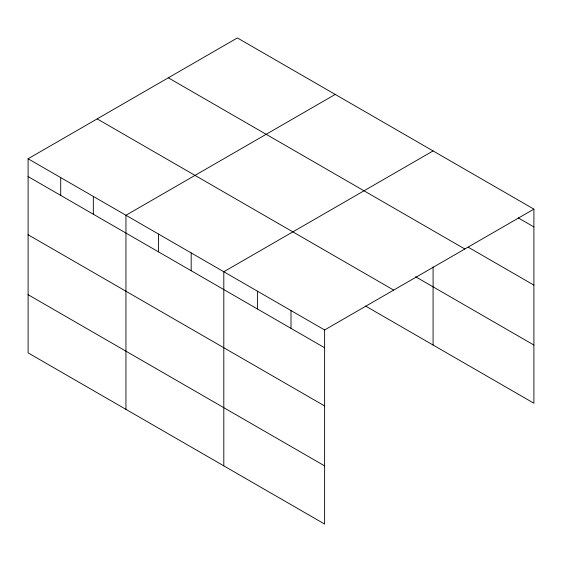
<?xml version="1.0" encoding="UTF-8"?>
<svg xmlns="http://www.w3.org/2000/svg" width="562" height="562" viewBox="0 0 562 562"><rect width="100%" height="100%" fill="white"/><g stroke="black" fill="none" stroke-linecap="round" stroke-linejoin="round"><path stroke-width="0.84" d="M28.1 158.765L324.618 329.957L324.618 524.065L28.1 352.873L28.1 158.765L237.382 37.935L533.9 209.127L533.9 403.235L365.574 306.051M335.233 94.43L125.951 215.26L125.951 409.361M433.084 150.925L223.802 271.755L223.802 465.856M324.618 329.957L533.9 209.127M518.22 217.88L533.9 226.936M468.181 247.175L533.9 285.117M168.319 77.809L464.837 249.001M415.641 276.778L533.9 345.054M97.163 118.891L393.681 290.083M28.1 176.573L324.618 347.766M28.1 234.747L324.618 405.94M28.1 294.692L324.618 465.884M433.084 266.873L433.084 345.033M291.011 310.554L291.011 328.363M257.41 291.151L257.41 308.959M191.185 252.921L191.185 270.729M158.568 234.087L158.568 251.895M93.334 196.426L93.334 214.234M60.717 177.599L60.717 195.4"/></g></svg>
